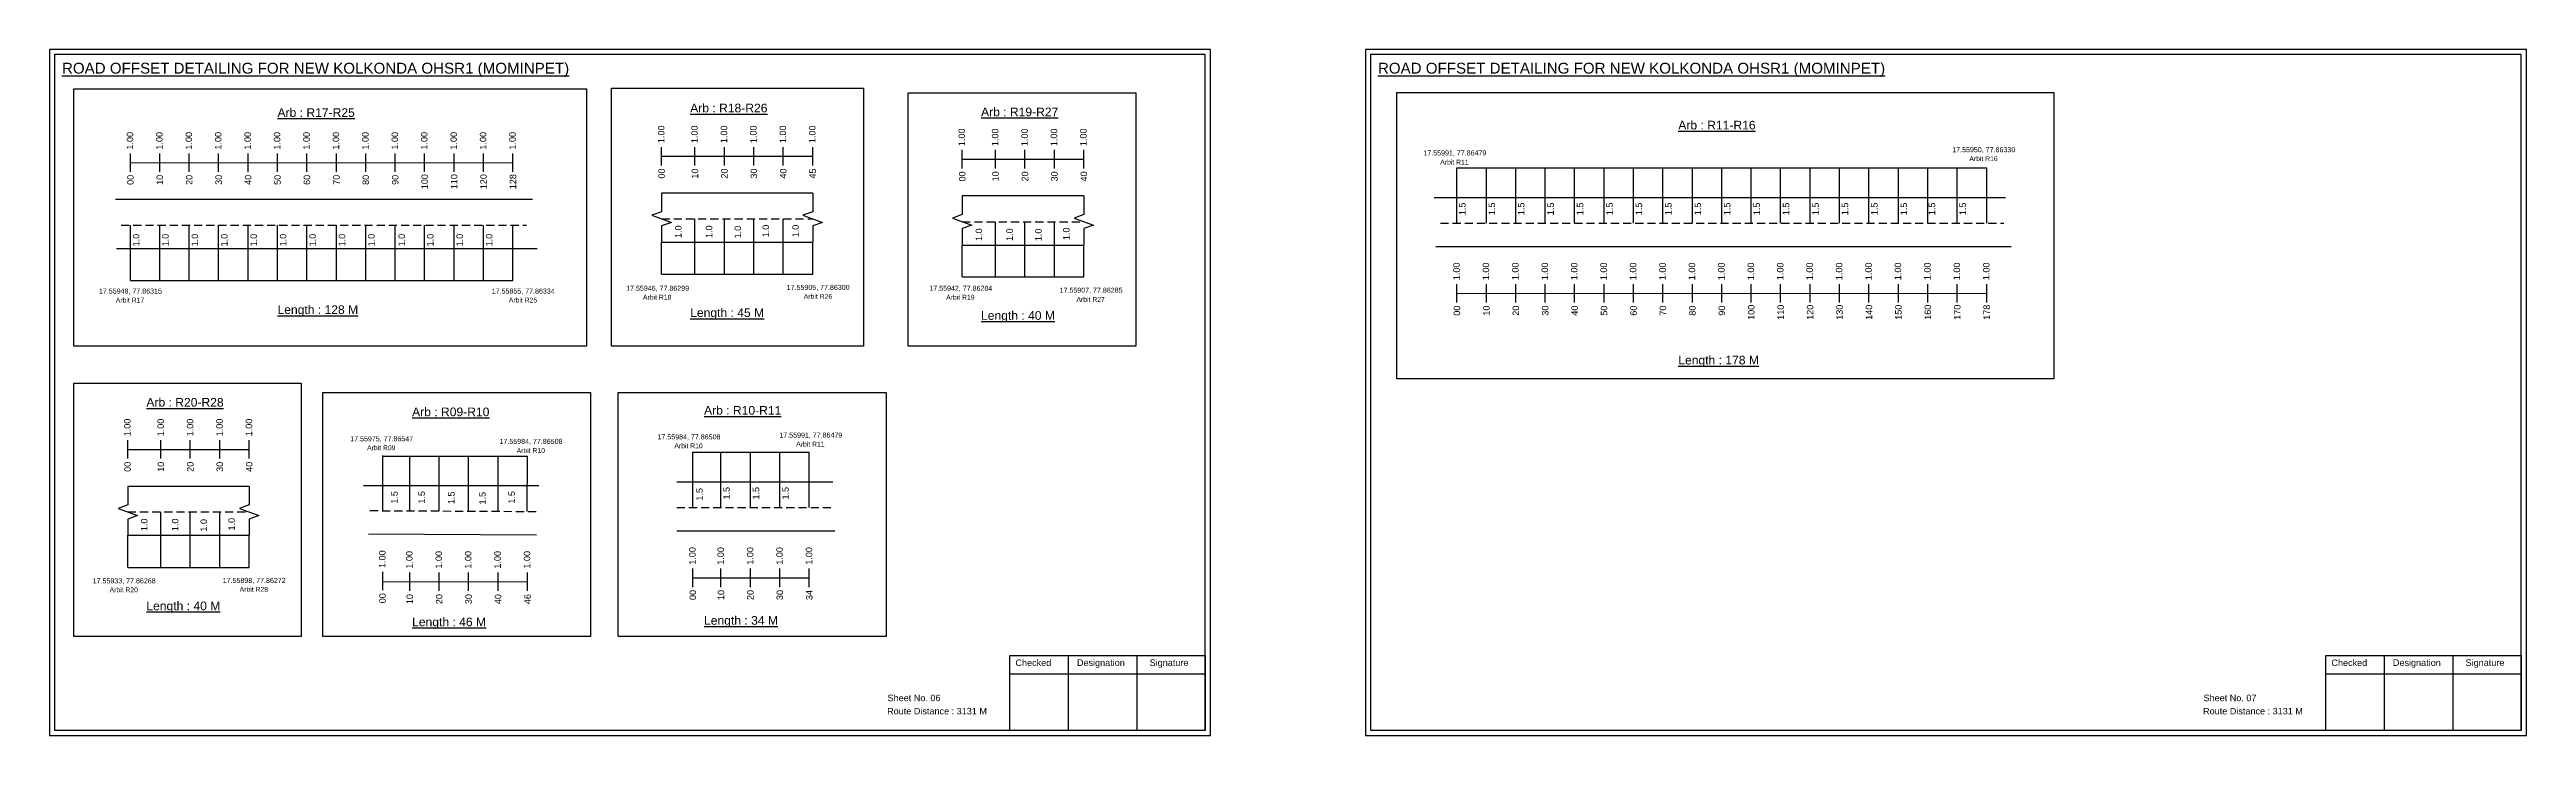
# Model space of a CAD drawing. Header units: inches. Extents: x 936 to 9757, y 449 to 1853.
# Drawn here: x 8612 to 9757, y 1240 to 1557 of the extents above; entities that cross this region are included whole.
import ezdxf

# ---------------------------------------------------------------- set-up
doc = ezdxf.new("R2010")
doc.units = ezdxf.units.IN
doc.header["$MEASUREMENT"] = 0
doc.linetypes.add('DASHED2', pattern=[0.375, 0.25, -0.125])
doc.layers.add('PDF_Geometry', color=7, linetype='Continuous')
doc.layers.add('PDF_Text', color=5, linetype='Continuous')
doc.styles.add('PDF Arial', font='arial.ttf')
doc.styles.get("Standard").update_dxf_attribs({"font": 'arial.ttf'})

msp = doc.modelspace()

# ---------------------------------------------------------------- linework, layer by layer
at = {"color": 217, "true_color": 0x93278f}
for p, q in [((8895.1, 1503.5), (8895.1, 1512)), ((8910.5, 1503.5), (8910.5, 1512)), ((8924.1, 1503.5), (8924.1, 1512)), ((8937.7, 1503.5), (8937.7, 1512)), ((8951.3, 1503.5), (8951.3, 1512)), ((8964.9, 1503.5), (8964.9, 1512)), ((8649.6, 1500.5), (8649.6, 1509)), ((8649.6, 1504.7), (8826.4, 1504.9)), ((8663.2, 1500.5), (8663.2, 1509)), ((8676.8, 1500.5), (8676.8, 1509)), ((8690.4, 1500.5), (8690.4, 1509)), ((8704, 1500.5), (8704, 1509)), ((8717.6, 1500.5), (8717.6, 1509)), ((8731.2, 1500.5), (8731.2, 1509)), ((8744.8, 1500.5), (8744.8, 1509)), ((8758.4, 1500.5), (8758.4, 1509)), ((8772, 1500.5), (8772, 1509)), ((8785.6, 1500.5), (8785.6, 1509)), ((8799.2, 1500.5), (8799.2, 1509)), ((8812.8, 1500.5), (8812.8, 1509)), ((8826.4, 1500.5), (8826.4, 1509)), ((8895.1, 1507.7), (8964.9, 1507.7)), ((9034, 1502.1), (9034, 1510.7)), ((9034, 1506.4), (9090.2, 1506.4)), ((9049.4, 1502.1), (9049.4, 1510.7)), ((9063, 1502.1), (9063, 1510.7)), ((9076.6, 1502.1), (9076.6, 1510.7)), ((9090.2, 1502.1), (9090.2, 1510.7)), ((9262.6, 1440.2), (9262.6, 1448.7)), ((9262.6, 1444.4), (9507.4, 1444.5)), ((9276.2, 1440.2), (9276.2, 1448.7)), ((9289.8, 1440.2), (9289.8, 1448.7)), ((9303.4, 1440.2), (9303.4, 1448.7)), ((9317, 1440.2), (9317, 1448.7)), ((9330.6, 1440.2), (9330.6, 1448.7)), ((9344.2, 1440.2), (9344.2, 1448.7)), ((9357.8, 1440.2), (9357.8, 1448.7)), ((9371.4, 1440.2), (9371.4, 1448.7)), ((9385, 1440.2), (9385, 1448.7)), ((9398.6, 1440.2), (9398.6, 1448.7)), ((9412.2, 1440.2), (9412.2, 1448.7)), ((9425.8, 1440.2), (9425.8, 1448.7)), ((9439.4, 1440.2), (9439.4, 1448.7)), ((9453, 1440.2), (9453, 1448.7)), ((9466.6, 1440.2), (9466.6, 1448.7)), ((9480.2, 1440.2), (9480.2, 1448.7)), ((9493.8, 1440.2), (9493.8, 1448.7)), ((9507.4, 1440.2), (9507.4, 1448.7)), ((8648.4, 1368.1), (8648.4, 1376.6)), ((8663.7, 1368.1), (8663.7, 1376.6)), ((8677.3, 1368.1), (8677.3, 1376.6)), ((8690.9, 1368.1), (8690.9, 1376.6)), ((8704.5, 1368.1), (8704.5, 1376.6)), ((8648.4, 1372.3), (8704.5, 1372.3)), ((8909.5, 1308.8), (8909.5, 1317.4)), ((8922.5, 1308.8), (8922.5, 1317.4)), ((8936.1, 1308.8), (8936.1, 1317.4)), ((8949.7, 1308.8), (8949.7, 1317.4)), ((8963.3, 1308.8), (8963.3, 1317.4)), ((8766.2, 1307.4), (8766.2, 1315.9)), ((8766.2, 1311.2), (8833.1, 1311.3)), ((8778.7, 1307), (8778.7, 1315.5)), ((8792.3, 1307), (8792.3, 1315.5)), ((8805.9, 1307), (8805.9, 1315.5)), ((8819.5, 1307), (8819.5, 1315.5)), ((8833.1, 1307), (8833.1, 1315.5)), ((8909.5, 1313.1), (8963.3, 1313.1))]:
    msp.add_line(p, q, dxfattribs=at)
for p, q in [((9262.6, 1476.9), (9262.6, 1502.4)), ((9276.2, 1476.9), (9276.2, 1502.4)), ((9289.8, 1476.9), (9289.8, 1502.4)), ((9303.4, 1476.9), (9303.4, 1502.4)), ((9317, 1476.9), (9317, 1502.4)), ((9330.6, 1476.9), (9330.6, 1502.4)), ((9344.2, 1476.9), (9344.2, 1502.4)), ((9357.8, 1476.9), (9357.8, 1502.4)), ((9371.4, 1476.9), (9371.4, 1502.4)), ((9385, 1476.9), (9385, 1502.4)), ((9398.6, 1476.9), (9398.6, 1502.4)), ((9412.2, 1476.9), (9412.2, 1502.4)), ((9425.8, 1476.9), (9425.8, 1502.4)), ((9439.4, 1476.9), (9439.4, 1502.4)), ((9453, 1476.9), (9453, 1502.4)), ((9466.6, 1476.9), (9466.6, 1502.4)), ((9480.2, 1476.9), (9480.2, 1502.4)), ((9493.8, 1476.9), (9493.8, 1502.4)), ((9507.4, 1476.9), (9507.4, 1502.4)), ((8964.9, 1490.7), (8895.1, 1490.7)), ((9090.2, 1489.4), (9034, 1489.4)), ((9252.1, 1488.7), (9516.1, 1488.7)), ((8835.5, 1487.8), (8642.8, 1487.8)), ((8910.5, 1453.3), (8910.5, 1478.9)), ((8924.1, 1453.3), (8924.1, 1478.9)), ((8937.7, 1453.3), (8937.7, 1478.9)), ((8951.3, 1453.3), (8951.3, 1478.9)), ((9049.4, 1452), (9049.4, 1477.5)), ((9063, 1452), (9063, 1477.5)), ((9076.6, 1452), (9076.6, 1477.5)), ((8643.2, 1465.1), (8651.3, 1465.1)), ((8649.6, 1450.3), (8649.6, 1475.9)), ((8651.3, 1465.1), (8837.6, 1465.1)), ((8663.2, 1450.3), (8663.2, 1475.9)), ((8676.8, 1450.3), (8676.8, 1475.9)), ((8690.4, 1450.3), (8690.4, 1475.9)), ((8704, 1450.3), (8704, 1475.9)), ((8717.6, 1450.3), (8717.6, 1475.9)), ((8731.2, 1450.3), (8731.2, 1475.9)), ((8744.8, 1450.3), (8744.8, 1475.9)), ((8758.4, 1450.3), (8758.4, 1475.9)), ((8772, 1450.3), (8772, 1475.9)), ((8785.6, 1450.3), (8785.6, 1475.9)), ((8799.2, 1450.3), (8799.2, 1475.9)), ((8812.8, 1450.3), (8812.8, 1475.9)), ((8826.4, 1450.3), (8826.4, 1475.9)), ((8895.1, 1468.1), (8964.9, 1468.1)), ((8895.1, 1453.3), (8895.1, 1468.1)), ((8964.9, 1453.3), (8964.9, 1468.1)), ((9034, 1466.7), (9090.2, 1466.7)), ((9034, 1452), (9034, 1466.7)), ((9090.2, 1452), (9090.2, 1466.7)), ((9252.8, 1466.1), (9518.7, 1466.1)), ((8766.2, 1344), (8766.2, 1369.5)), ((8778.7, 1343.9), (8778.7, 1369.2)), ((8792.3, 1343.9), (8792.3, 1369.2)), ((8805.9, 1343.9), (8805.9, 1369.2)), ((8819.5, 1343.7), (8819.5, 1369.2)), ((8832.9, 1343.7), (8833.1, 1369.2)), ((8909.5, 1345.5), (8909.5, 1371.1)), ((8922.5, 1345.5), (8922.5, 1371.1)), ((8936.1, 1345.5), (8936.1, 1371.1)), ((8949.7, 1345.5), (8949.7, 1371.1)), ((8963.3, 1345.5), (8963.3, 1371.1)), ((8704.5, 1355.3), (8648.4, 1355.3)), ((8838.3, 1355.5), (8757.4, 1355.5)), ((8902.1, 1357.4), (8974.2, 1357.4)), ((8663.7, 1317.9), (8663.7, 1343.5)), ((8677.3, 1317.9), (8677.3, 1343.5)), ((8690.9, 1317.9), (8690.9, 1343.5)), ((8648.4, 1332.7), (8704.5, 1332.7)), ((8648.4, 1317.9), (8648.4, 1332.7)), ((8704.5, 1317.9), (8704.5, 1332.7)), ((8759.6, 1333.3), (8837.3, 1332.9)), ((8902.1, 1334.7), (8975.2, 1334.7))]:
    msp.add_line(p, q)
at = {"color": 5}
for p, q in [((9262.6, 1502.4), (9507.4, 1502.4)), ((8649.6, 1450.3), (8826.4, 1450.3)), ((8895.1, 1453.3), (8964.9, 1453.3)), ((9034, 1452), (9090.2, 1452)), ((8766.2, 1369.2), (8833.1, 1369.2)), ((8909.5, 1371.1), (8963.3, 1371.1)), ((8648.4, 1317.9), (8704.5, 1317.9))]:
    msp.add_line(p, q, dxfattribs=at)
at = {"linetype": 'DASHED2', "ltscale": 15}
for p, q in [((8895.1, 1478.9), (8964.9, 1478.9)), ((9034, 1477.5), (9090.2, 1477.5)), ((9255, 1476.9), (9515.4, 1476.9)), ((8645.3, 1475.9), (8832.7, 1475.9)), ((8648.4, 1343.5), (8704.5, 1343.5)), ((8760.3, 1344.1), (8838.6, 1343.7)), ((8902.1, 1345.5), (8974.7, 1345.5))]:
    msp.add_line(p, q, dxfattribs=at)
for points in [[(8623.5, 1538.8), (8860.4, 1538.8), (8860.4, 1420), (8623.5, 1420)], [(8872, 1539.2), (8988.4, 1539.2), (8988.4, 1420), (8872, 1420)], [(9009.1, 1537), (9114.3, 1537), (9114.3, 1420), (9009.1, 1420)], [(9234.9, 1537.2), (9538.4, 1537.2), (9538.4, 1404.9), (9234.9, 1404.9)], [(8623.5, 1402.9), (8728.6, 1402.9), (8728.6, 1285.9), (8623.5, 1285.9)], [(8738.5, 1398.6), (8862.3, 1398.6), (8862.3, 1285.9), (8738.5, 1285.9)], [(8875, 1398.6), (8998.8, 1398.6), (8998.8, 1285.9), (8875, 1285.9)]]:
    msp.add_lwpolyline(points, close=True)
at = {"linetype": 'Continuous'}
for points in [[(8895.1, 1490.7), (8895.1, 1482.1), (8890.6, 1480.5), (8899.6, 1477.2), (8895.1, 1475.6), (8895.1, 1468.1)], [(8964.9, 1490.7), (8964.9, 1482.1), (8960.4, 1480.5), (8969.4, 1477.2), (8964.9, 1475.6), (8964.9, 1468.1)], [(9034, 1489.4), (9034, 1480.8), (9029.5, 1479.2), (9038.5, 1475.9), (9034, 1474.3), (9034, 1466.7)], [(9090.2, 1489.4), (9090.2, 1480.8), (9085.7, 1479.2), (9094.7, 1475.9), (9090.2, 1474.3), (9090.2, 1466.7)], [(9090.2, 1489.4), (9090.2, 1480.8), (9085.7, 1479.2), (9094.7, 1475.9), (9090.2, 1474.3), (9090.2, 1466.7)], [(8648.4, 1355.3), (8648.4, 1346.7), (8643.9, 1345.1), (8652.9, 1341.8), (8648.4, 1340.2), (8648.4, 1332.7)], [(8704.5, 1355.3), (8704.5, 1346.7), (8700, 1345.1), (8709, 1341.8), (8704.5, 1340.2), (8704.5, 1332.7)], [(8704.5, 1355.3), (8704.5, 1346.7), (8700, 1345.1), (8709, 1341.8), (8704.5, 1340.2), (8704.5, 1332.7)]]:
    msp.add_lwpolyline(points, dxfattribs=at)
at = {"layer": 'PDF_Geometry'}
for points in [[(8612.3, 1557), (8612.3, 1240.3), (9148.7, 1240.3), (9148.7, 1557)], [(9220.4, 1557), (9220.4, 1240.3), (9756.8, 1240.3), (9756.8, 1557)], [(8614.6, 1554.7), (8614.6, 1242.7), (9146.3, 1242.7), (9146.3, 1554.7)], [(9222.7, 1554.7), (9222.7, 1242.7), (9754.4, 1242.7), (9754.4, 1554.7)]]:
    msp.add_lwpolyline(points, close=True, dxfattribs=at)
at = {"layer": 'PDF_Geometry', "color": 242, "true_color": 0xcc1f26}
for points in [[(9146.3, 1242.6), (9056, 1242.6), (9056, 1277.2), (9146.3, 1277.2)], [(9754.4, 1242.6), (9664.1, 1242.6), (9664.1, 1277.2), (9754.4, 1277.2)]]:
    msp.add_lwpolyline(points, close=True, dxfattribs=at)
for points in [[(9082.9, 1277.2), (9082.9, 1242.6)], [(9114.7, 1277.2), (9114.7, 1242.6)], [(9691.1, 1277.2), (9691.1, 1242.6)], [(9722.8, 1277.2), (9722.8, 1242.6)], [(9056, 1268.8), (9146.3, 1268.8)], [(9664.1, 1268.8), (9754.4, 1268.8)]]:
    msp.add_lwpolyline(points, dxfattribs=at)

# ---------------------------------------------------------------- texts
at = {"color": 242, "true_color": 0xcd2027}
for s, height, p in [('%%UROAD OFFSET DETAILING FOR NEW KOLKONDA OHSR1 (MOMINPET)', 5, (8618, 1545.9)), ('%%UROAD OFFSET DETAILING FOR NEW KOLKONDA OHSR1 (MOMINPET)', 5, (9226.1, 1545.9)), ('%%UArb : R17-R25', 4, (8717.6, 1525.9)), ('%%UArb : R18-R26', 4, (8908.3, 1528)), ('%%UArb : R19-R27', 4, (9042.7, 1526.2)), ('%%UArb : R11-R16', 4, (9364.9, 1520.1)), ('%%ULength : 128 M', 4, (8717.6, 1434.9)), ('%%ULength : 45 M', 4, (8908.3, 1433.5)), ('%%ULength : 40 M', 4, (9042.7, 1432.2)), ('%%ULength : 178 M', 4, (9364.9, 1411.6)), ('%%UArb : R20-R28', 4, (8657, 1392.1)), ('%%UArb : R09-R10', 4, (8779.8, 1387.7)), ('%%UArb : R10-R11', 4, (8914.7, 1388.4)), ('%%ULength : 40 M', 4, (8657, 1298.1)), ('%%ULength : 46 M', 4, (8779.8, 1290.7)), ('%%ULength : 34 M', 4, (8914.7, 1291.4))]:
    msp.add_text(s, height=height, dxfattribs=at).set_placement(p)
at = {"color": 217, "true_color": 0x93278f}
for s, p in [('1.00', (8650.9, 1510.8)), ('1.00', (8664.5, 1510.8)), ('1.00', (8678.1, 1510.8)), ('1.00', (8691.7, 1510.8)), ('1.00', (8705.3, 1510.8)), ('1.00', (8718.9, 1510.8)), ('1.00', (8732.5, 1510.8)), ('1.00', (8746.1, 1510.8)), ('1.00', (8759.7, 1510.8)), ('1.00', (8773.3, 1510.8)), ('1.00', (8786.9, 1510.8)), ('1.00', (8800.5, 1510.8)), ('1.00', (8814.1, 1510.8)), ('1.00', (8827.7, 1510.8)), ('1.00', (8896.4, 1513.8)), ('1.00', (8911.8, 1513.8)), ('1.00', (8925.4, 1513.8)), ('1.00', (8939, 1513.8)), ('1.00', (8952.6, 1513.8)), ('1.00', (8966.2, 1513.8)), ('1.00', (9035.3, 1512.4)), ('1.00', (9050.7, 1512.4)), ('1.00', (9064.3, 1512.4)), ('1.00', (9077.9, 1512.4)), ('1.00', (9091.5, 1512.4)), ('00', (8896.6, 1497.4)), ('10', (8912, 1497.4)), ('20', (8925.6, 1497.4)), ('30', (8939.2, 1497.4)), ('40', (8952.8, 1497.4)), ('45', (8966.4, 1497.4)), ('00', (9035.5, 1496.1)), ('10', (9050.9, 1496.1)), ('20', (9064.5, 1496.1)), ('30', (9078.1, 1496.1)), ('40', (9091.7, 1496.1)), ('00', (8651.1, 1494.5)), ('10', (8664.7, 1494.5)), ('20', (8678.3, 1494.5)), ('30', (8691.9, 1494.5)), ('40', (8705.5, 1494.5)), ('50', (8719.1, 1494.5)), ('60', (8732.7, 1494.5)), ('70', (8746.3, 1494.5)), ('80', (8759.9, 1494.5)), ('90', (8773.5, 1494.5)), ('100', (8787.1, 1492.5)), ('110', (8800.7, 1492.5)), ('120', (8814.3, 1492.5)), ('128', (8827.9, 1492.5)), ('1.00', (9263.9, 1450.5)), ('1.00', (9277.5, 1450.5)), ('1.00', (9291.1, 1450.5)), ('1.00', (9304.7, 1450.5)), ('1.00', (9318.3, 1450.5)), ('1.00', (9331.9, 1450.5)), ('1.00', (9345.5, 1450.5)), ('1.00', (9359.1, 1450.5)), ('1.00', (9372.7, 1450.5)), ('1.00', (9386.3, 1450.5)), ('1.00', (9399.9, 1450.5)), ('1.00', (9413.5, 1450.5)), ('1.00', (9427.1, 1450.5)), ('1.00', (9440.7, 1450.5)), ('1.00', (9454.3, 1450.5)), ('1.00', (9467.9, 1450.5)), ('1.00', (9481.5, 1450.5)), ('1.00', (9495.1, 1450.5)), ('1.00', (9508.7, 1450.5)), ('00', (9264.1, 1434.1)), ('10', (9277.7, 1434.1)), ('20', (9291.3, 1434.1)), ('30', (9304.9, 1434.1)), ('40', (9318.5, 1434.1)), ('50', (9332.1, 1434.1)), ('60', (9345.7, 1434.1)), ('70', (9359.3, 1434.1)), ('80', (9372.9, 1434.1)), ('90', (9386.5, 1434.1)), ('100', (9400.1, 1432.2)), ('110', (9413.7, 1432.2)), ('120', (9427.3, 1432.2)), ('130', (9440.9, 1432.2)), ('140', (9454.5, 1432.2)), ('150', (9468.1, 1432.2)), ('160', (9481.7, 1432.2)), ('170', (9495.3, 1432.2)), ('178', (9508.9, 1432.2)), ('1.00', (8649.7, 1378.4)), ('1.00', (8665.1, 1378.4)), ('1.00', (8678.7, 1378.4)), ('1.00', (8692.3, 1378.4)), ('1.00', (8705.9, 1378.4)), ('00', (8649.8, 1362)), ('10', (8665.2, 1362)), ('20', (8678.8, 1362)), ('30', (8692.4, 1362)), ('40', (8706, 1362)), ('1.00', (8767.5, 1317.6)), ('1.00', (8780, 1317.3)), ('1.00', (8793.6, 1317.3)), ('1.00', (8807.2, 1317.3)), ('1.00', (8820.8, 1317.3)), ('1.00', (8834.4, 1317.3)), ('1.00', (8910.8, 1319.1)), ('1.00', (8923.9, 1319.1)), ('1.00', (8937.5, 1319.1)), ('1.00', (8951.1, 1319.1)), ('1.00', (8964.7, 1319.1)), ('00', (8767.6, 1301.3)), ('10', (8780.2, 1300.9)), ('20', (8793.8, 1300.9)), ('30', (8807.4, 1300.9)), ('40', (8821, 1300.9)), ('46', (8834.6, 1300.9)), ('00', (8911, 1302.8)), ('10', (8924, 1302.8)), ('20', (8937.6, 1302.8)), ('30', (8951.2, 1302.8)), ('34', (8964.8, 1302.8))]:
    msp.add_text(s, height=3, rotation=90, dxfattribs=at).set_placement(p)
at = {"color": 5}
for s, height, p in [('17.55950, 77.86330', 2.34, (9491.5, 1509.6)), ('17.55991, 77.86479', 2.34, (9247.1, 1508.1)), ('Arbit R11', 2.25, (9254.9, 1503.9)), ('Arbit R16', 2.25, (9499.4, 1505.5)), ('17.55948, 77.86315', 2.34, (8635.1, 1444.3)), ('Arbit R17', 2.25, (8642.9, 1440.2)), ('17.55855, 77.86334', 2.34, (8816.6, 1444.3)), ('Arbit R25', 2.25, (8824.5, 1440.2)), ('17.55946, 77.86299', 2.34, (8878.7, 1445.6)), ('Arbit R18', 2.25, (8886.5, 1441.5)), ('17.55905, 77.86300', 2.34, (8952.9, 1446)), ('Arbit R26', 2.25, (8960.8, 1441.9)), ('17.55942, 77.86284', 2.34, (9018.8, 1445.6)), ('Arbit R19', 2.25, (9026.6, 1441.5)), ('17.55907, 77.86285', 2.34, (9079, 1444.7)), ('Arbit R27', 2.25, (9086.8, 1440.5)), ('17.55975, 77.86547', 2.34, (8751.2, 1376.1)), ('Arbit R09', 2.25, (8759, 1372)), ('17.55984, 77.86508', 2.34, (8820.2, 1374.9)), ('17.55984, 77.86508', 2.34, (8893.2, 1377)), ('Arbit R10', 2.25, (8901, 1372.9)), ('17.55991, 77.86479', 2.34, (8949.5, 1377.8)), ('Arbit R11', 2.25, (8957.3, 1373.7)), ('Arbit R10', 2.25, (8828.1, 1370.7)), ('17.55933, 77.86268', 2.34, (8632.2, 1310.5)), ('Arbit R20', 2.25, (8640, 1306.4)), ('17.55898, 77.86272', 2.34, (8692.3, 1310.7)), ('Arbit R28', 2.25, (8700.1, 1306.6))]:
    msp.add_text(s, height=height, dxfattribs=at).set_placement(p)
for s, p in [('1.5', (9266.6, 1480.5)), ('1.5', (9280.2, 1480.5)), ('1.5', (9293.8, 1480.5)), ('1.5', (9307.4, 1480.5)), ('1.5', (9321, 1480.5)), ('1.5', (9334.6, 1480.5)), ('1.5', (9348.2, 1480.5)), ('1.5', (9361.8, 1480.5)), ('1.5', (9375.4, 1480.5)), ('1.5', (9389, 1480.5)), ('1.5', (9402.6, 1480.5)), ('1.5', (9416.2, 1480.5)), ('1.5', (9429.8, 1480.5)), ('1.5', (9443.4, 1480.5)), ('1.5', (9457, 1480.5)), ('1.5', (9470.6, 1480.5)), ('1.5', (9483.6, 1480.5)), ('1.5', (9497.8, 1480.5)), ('1.0', (8653.8, 1466.1)), ('1.0', (8667.3, 1466.1)), ('1.0', (8680.9, 1466.1)), ('1.0', (8694.5, 1466.1)), ('1.0', (8708.1, 1466.1)), ('1.0', (8721.7, 1466.1)), ('1.0', (8735.3, 1466.1)), ('1.0', (8748.9, 1466.1)), ('1.0', (8762.5, 1466.1)), ('1.0', (8776.5, 1466.1)), ('1.0', (8789.7, 1466.1)), ('1.0', (8803.3, 1466.1)), ('1.0', (8816.9, 1466.1)), ('1.0', (8904.3, 1470)), ('1.0', (8918.5, 1470)), ('1.0', (8931.8, 1469.8)), ('1.0', (8944.7, 1470.3)), ('1.0', (8958.5, 1470.3)), ('1.0', (9043.2, 1468.6)), ('1.0', (9057.4, 1468.6)), ('1.0', (9070.7, 1468.5)), ('1.0', (9083.6, 1469)), ('1.5', (8773.1, 1347.3)), ('1.5', (8785.7, 1347.3)), ('1.5', (8799.4, 1347.1)), ('1.5', (8813.8, 1346.9)), ('1.5', (8827.3, 1347.3)), ('1.5', (8914.1, 1348.7)), ('1.5', (8926.6, 1349.2)), ('1.5', (8940.2, 1349.2)), ('1.5', (8953.8, 1349.2)), ('1.0', (8657.5, 1334.6)), ('1.0', (8671.8, 1334.6)), ('1.0', (8685, 1334.4)), ('1.0', (8697.9, 1334.9))]:
    msp.add_text(s, height=3, rotation=90).set_placement(p)
for s, p in [('Sheet No. 06', (8999.5, 1256.1)), ('Sheet No. 07', (9607.6, 1256.1)), ('Route Distance : 3131 M', (8999.3, 1250)), ('Route Distance : 3131 M', (9607.4, 1250))]:
    msp.add_text(s, height=3).set_placement(p)
at = {"layer": 'PDF_Text', "color": 7, "attachment_point": 7, "style": 'PDF Arial'}
for s, insert, char_height in [('Checked', (9058.6, 1272.3), 3), ('Designation', (9087, 1271.5), 3.001), ('Signature', (9120.6, 1271.5), 3), ('Checked', (9666.7, 1272.3), 3), ('Designation', (9695.1, 1271.5), 3.001), ('Signature', (9728.7, 1271.5), 3)]:
    msp.add_mtext(s, dxfattribs=dict(at, insert=insert, char_height=char_height))

doc.saveas('drawing.dxf')
